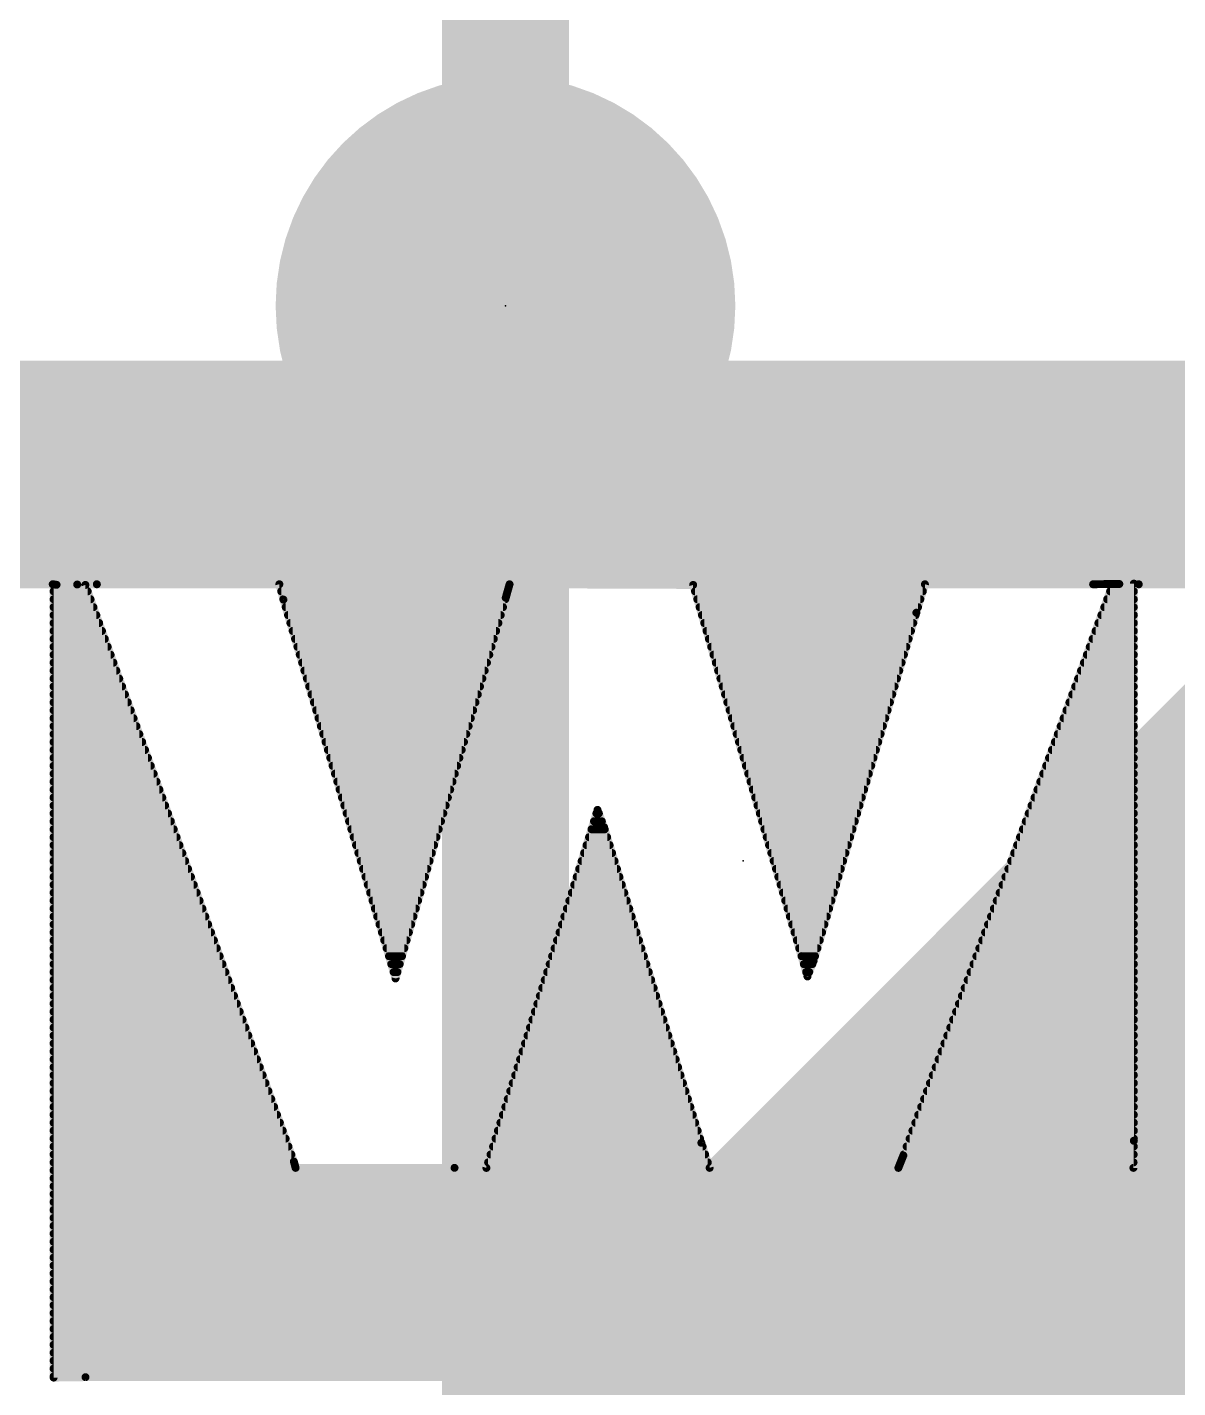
# Model space of a CAD drawing. Extents: x -28.1 to 58.5, y -25.8 to 33.8.
# Drawn here: x 21.078 to 22.921, y 7.157 to 9.336 of the extents above; entities that cross this region are included whole.
import ezdxf

# ---------------------------------------------------------------- set-up
doc = ezdxf.new("R2010")
doc.units = 0
for name, color, linetype in [('1', 12, 'CONTINUOUS'), ('16', 132, 'CONTINUOUS'), ('17', 110, 'CONTINUOUS'), ('21', 253, 'CONTINUOUS'), ('23', 53, 'CONTINUOUS')]:
    doc.layers.add(name, color=color, linetype=linetype)

# ---------------------------------------------------------------- blocks, each defined once
blk = doc.blocks.new('ROUNDP')
at = {"const_width": 0.5}
blk.add_lwpolyline([(0, -0.25, 1), (0, 0.25, 1), (0, -0.25)], format="xyb", dxfattribs=at)

msp = doc.modelspace()

# ---------------------------------------------------------------- linework, layer by layer
at = {"layer": '1', "const_width": 0.2032}
for points in [[(21.844, 12.573), (21.844, 8.89)], [(21.844, 8.89), (21.844, 6.35)]]:
    msp.add_lwpolyline(points, dxfattribs=at)
at = {"layer": '1', "const_width": 0.1016}
for points in [[(21.8948, 8.89, 1), (21.7932, 8.89)], [(21.7932, 8.89, 1), (21.8948, 8.89)]]:
    msp.add_lwpolyline(points, format="xyb", dxfattribs=at)
at = {"layer": '16', "const_width": 1.016}
msp.add_lwpolyline([(18.161, 2.794), (24.13, 8.763)], dxfattribs=at)
at = {"layer": '21', "const_width": 0.0127}
for points in [[(23.941, 8.7955), (20.6094, 8.7955)], [(20.3879, 8.7757), (24.1095, 8.7757)], [(20.4913, 8.7884), (24.0116, 8.7884)], [(20.3469, 8.763), (24.156, 8.763)], [(20.2651, 8.7376), (24.235, 8.7376)], [(20.306, 8.7503), (24.1969, 8.7503)], [(20.2107, 8.7122), (24.2926, 8.7122)], [(20.234, 8.7249), (24.2679, 8.7249)], [(20.1639, 8.6868), (24.3394, 8.6868)], [(20.1873, 8.6995), (24.316, 8.6995)], [(20.1406, 8.6741), (24.3628, 8.6741)], [(20.0987, 8.6487), (24.4028, 8.6487)], [(20.1172, 8.6614), (24.383, 8.6614)], [(20.0683, 8.6233), (24.4351, 8.6233)], [(20.0835, 8.636), (24.4197, 8.636)], [(20.053, 8.6106), (24.4505, 8.6106)], [(20.0226, 8.5852), (24.4813, 8.5852)], [(20.0378, 8.5979), (24.4659, 8.5979)], [(19.9921, 8.5598), (24.5088, 8.5598)], [(20.0073, 8.5725), (24.4958, 8.5725)], [(19.9696, 8.5344), (24.5336, 8.5344)], [(19.9799, 8.5471), (24.5218, 8.5471)], [(19.9593, 8.5217), (24.5441, 8.5217)], [(19.9387, 8.4963), (24.5651, 8.4963)], [(19.949, 8.509), (24.5546, 8.509)], [(19.9181, 8.4709), (24.586, 8.4709)], [(19.9284, 8.4836), (24.5756, 8.4836)], [(19.9078, 8.4582), (24.5964, 8.4582)], [(20.6092, 8.4455), (24.0122, 8.4455)], [(20.8135, 8.4441), (21.1186, 8.4441)], [(21.1186, 8.4441), (21.1248, 8.4432)], [(21.1709, 8.443), (21.12, 8.4436)], [(21.12, 8.4436), (21.12, 7.1738)], [(21.12, 8.4328), (21.1746, 8.4328)], [(21.1248, 8.4432), (21.1579, 8.4437)], [(21.1579, 8.4437), (21.1893, 8.4441)], [(21.505, 7.5197), (21.1709, 8.443)], [(21.1893, 8.4441), (21.4817, 8.4441)], [(21.4817, 8.4441), (21.4883, 8.4195)], [(21.4847, 8.4328), (21.8473, 8.4328)], [(21.8444, 8.4224), (21.8505, 8.4441)], [(21.8505, 8.4441), (22.1446, 8.443)], [(22.1446, 8.443), (22.3277, 7.8161)], [(22.1476, 8.4328), (22.5126, 8.4328)], [(22.817, 8.4445), (22.4814, 7.5294)], [(22.5022, 8.3985), (22.516, 8.4441)], [(22.516, 8.4441), (22.7855, 8.4441)], [(22.7855, 8.4441), (22.8044, 8.4443)], [(22.8044, 8.4443), (22.8275, 8.4445)], [(22.8127, 8.4328), (22.8507, 8.4328)], [(22.8507, 8.4451), (22.817, 8.4445)], [(22.8275, 8.4445), (22.8587, 8.4441)], [(22.8507, 7.553), (22.8507, 8.4451)], [(22.8587, 8.4441), (23.1535, 8.4441)], [(21.12, 8.4201), (21.1792, 8.4201)], [(21.12, 8.4074), (21.1838, 8.4074)], [(21.4881, 8.4201), (21.8437, 8.4201)], [(21.4883, 8.4195), (21.6679, 7.8129)], [(21.4919, 8.4074), (21.84, 8.4074)], [(21.6679, 7.8129), (21.8444, 8.4224)], [(22.1513, 8.4201), (22.5087, 8.4201)], [(22.155, 8.4074), (22.5049, 8.4074)], [(22.8034, 8.4074), (22.8507, 8.4074)], [(22.808, 8.4201), (22.8507, 8.4201)], [(21.12, 8.3947), (21.1884, 8.3947)], [(21.12, 8.382), (21.193, 8.382)], [(21.4956, 8.3947), (21.8363, 8.3947)], [(21.4994, 8.382), (21.8327, 8.382)], [(22.1587, 8.3947), (22.5011, 8.3947)], [(22.1624, 8.382), (22.4973, 8.382)], [(22.3376, 7.8406), (22.5022, 8.3985)], [(22.794, 8.382), (22.8507, 8.382)], [(22.7987, 8.3947), (22.8507, 8.3947)], [(21.12, 8.3693), (21.1975, 8.3693)], [(21.5031, 8.3693), (21.829, 8.3693)], [(22.1661, 8.3693), (22.4936, 8.3693)], [(22.7894, 8.3693), (22.8507, 8.3693)], [(21.12, 8.3566), (21.2021, 8.3566)], [(21.12, 8.3439), (21.2067, 8.3439)], [(21.5069, 8.3566), (21.8253, 8.3566)], [(21.5107, 8.3439), (21.8216, 8.3439)], [(22.1698, 8.3566), (22.4898, 8.3566)], [(22.1736, 8.3439), (22.4861, 8.3439)], [(22.7801, 8.3439), (22.8507, 8.3439)], [(22.7847, 8.3566), (22.8507, 8.3566)], [(21.12, 8.3312), (21.2113, 8.3312)], [(21.12, 8.3185), (21.2159, 8.3185)], [(21.5144, 8.3312), (21.818, 8.3312)], [(21.5182, 8.3185), (21.8143, 8.3185)], [(22.1773, 8.3312), (22.4823, 8.3312)], [(22.181, 8.3185), (22.4786, 8.3185)], [(22.7708, 8.3185), (22.8507, 8.3185)], [(22.7754, 8.3312), (22.8507, 8.3312)], [(21.12, 8.3058), (21.2205, 8.3058)], [(21.5219, 8.3058), (21.8106, 8.3058)], [(22.1847, 8.3058), (22.4748, 8.3058)], [(22.7661, 8.3058), (22.8507, 8.3058)], [(21.12, 8.2931), (21.2251, 8.2931)], [(21.12, 8.2804), (21.2297, 8.2804)], [(21.5257, 8.2931), (21.8069, 8.2931)], [(21.5295, 8.2804), (21.8032, 8.2804)], [(22.1884, 8.2931), (22.4711, 8.2931)], [(22.1921, 8.2804), (22.4673, 8.2804)], [(22.7568, 8.2804), (22.8507, 8.2804)], [(22.7614, 8.2931), (22.8507, 8.2931)], [(21.12, 8.2677), (21.2343, 8.2677)], [(21.12, 8.255), (21.2389, 8.255)], [(21.5332, 8.2677), (21.7996, 8.2677)], [(21.537, 8.255), (21.7959, 8.255)], [(22.1958, 8.2677), (22.4636, 8.2677)], [(22.1995, 8.255), (22.4599, 8.255)], [(22.7475, 8.255), (22.8507, 8.255)], [(22.7521, 8.2677), (22.8507, 8.2677)], [(21.12, 8.2423), (21.2435, 8.2423)], [(21.12, 8.2296), (21.2481, 8.2296)], [(21.5407, 8.2423), (21.7922, 8.2423)], [(21.5445, 8.2296), (21.7885, 8.2296)], [(22.2032, 8.2423), (22.4561, 8.2423)], [(22.2069, 8.2296), (22.4524, 8.2296)], [(22.7382, 8.2296), (22.8507, 8.2296)], [(22.7428, 8.2423), (22.8507, 8.2423)], [(21.12, 8.2169), (21.2527, 8.2169)], [(21.5482, 8.2169), (21.7849, 8.2169)], [(22.2107, 8.2169), (22.4486, 8.2169)], [(22.7335, 8.2169), (22.8507, 8.2169)], [(21.12, 8.2042), (21.2573, 8.2042)], [(21.12, 8.1915), (21.2619, 8.1915)], [(21.552, 8.2042), (21.7812, 8.2042)], [(21.5558, 8.1915), (21.7775, 8.1915)], [(22.2144, 8.2042), (22.4449, 8.2042)], [(22.2181, 8.1915), (22.4411, 8.1915)], [(22.7242, 8.1915), (22.8507, 8.1915)], [(22.7289, 8.2042), (22.8507, 8.2042)], [(21.12, 8.1788), (21.2665, 8.1788)], [(21.12, 8.1661), (21.2711, 8.1661)], [(21.5595, 8.1788), (21.7738, 8.1788)], [(21.5633, 8.1661), (21.7701, 8.1661)], [(22.2218, 8.1788), (22.4374, 8.1788)], [(22.2255, 8.1661), (22.4336, 8.1661)], [(22.7149, 8.1661), (22.8507, 8.1661)], [(22.7195, 8.1788), (22.8507, 8.1788)], [(21.12, 8.1534), (21.2757, 8.1534)], [(21.5671, 8.1534), (21.7665, 8.1534)], [(22.2292, 8.1534), (22.4299, 8.1534)], [(22.7102, 8.1534), (22.8507, 8.1534)], [(21.12, 8.1407), (21.2803, 8.1407)], [(21.12, 8.128), (21.2849, 8.128)], [(21.5708, 8.1407), (21.7628, 8.1407)], [(21.5746, 8.128), (21.7591, 8.128)], [(22.2329, 8.1407), (22.4261, 8.1407)], [(22.2366, 8.128), (22.4224, 8.128)], [(22.7009, 8.128), (22.8507, 8.128)], [(22.7056, 8.1407), (22.8507, 8.1407)], [(21.12, 8.1153), (21.2895, 8.1153)], [(21.12, 8.1026), (21.2941, 8.1026)], [(21.5783, 8.1153), (21.7554, 8.1153)], [(21.5821, 8.1026), (21.7517, 8.1026)], [(22.2403, 8.1153), (22.4186, 8.1153)], [(22.2441, 8.1026), (22.4149, 8.1026)], [(22.6916, 8.1026), (22.8507, 8.1026)], [(22.6963, 8.1153), (22.8507, 8.1153)], [(21.12, 8.0899), (21.2987, 8.0899)], [(21.12, 8.0772), (21.3033, 8.0772)], [(21.5859, 8.0899), (21.7481, 8.0899)], [(21.5896, 8.0772), (21.7444, 8.0772)], [(21.9914, 8.0828), (21.8134, 7.5096)], [(21.9897, 8.0772), (21.9936, 8.0772)], [(22.002, 8.055), (21.9914, 8.0828)], [(22.2478, 8.0899), (22.4111, 8.0899)], [(22.2515, 8.0772), (22.4074, 8.0772)], [(22.6823, 8.0772), (22.8507, 8.0772)], [(22.6869, 8.0899), (22.8507, 8.0899)], [(21.12, 8.0645), (21.3078, 8.0645)], [(21.5934, 8.0645), (21.7407, 8.0645)], [(21.9858, 8.0645), (21.9984, 8.0645)], [(22.1578, 7.5497), (22.002, 8.055)], [(22.2552, 8.0645), (22.4036, 8.0645)], [(22.6776, 8.0645), (22.8507, 8.0645)], [(21.12, 8.0518), (21.3124, 8.0518)], [(21.12, 8.0391), (21.317, 8.0391)], [(21.5971, 8.0518), (21.737, 8.0518)], [(21.6009, 8.0391), (21.7334, 8.0391)], [(21.9779, 8.0391), (22.0069, 8.0391)], [(21.9818, 8.0518), (22.003, 8.0518)], [(22.2589, 8.0518), (22.3999, 8.0518)], [(22.2626, 8.0391), (22.3961, 8.0391)], [(22.6683, 8.0391), (22.8507, 8.0391)], [(22.673, 8.0518), (22.8507, 8.0518)], [(21.12, 8.0264), (21.3216, 8.0264)], [(21.12, 8.0137), (21.3262, 8.0137)], [(21.6046, 8.0264), (21.7297, 8.0264)], [(21.6084, 8.0137), (21.726, 8.0137)], [(21.97, 8.0137), (22.0148, 8.0137)], [(21.9739, 8.0264), (22.0108, 8.0264)], [(22.2663, 8.0264), (22.3924, 8.0264)], [(22.27, 8.0137), (22.3886, 8.0137)], [(22.659, 8.0137), (22.8507, 8.0137)], [(22.6637, 8.0264), (22.8507, 8.0264)], [(21.12, 8.001), (21.3308, 8.001)], [(21.6122, 8.001), (21.7223, 8.001)], [(21.9661, 8.001), (22.0187, 8.001)], [(22.2737, 8.001), (22.3849, 8.001)], [(22.6543, 8.001), (22.8507, 8.001)], [(21.12, 7.9883), (21.3354, 7.9883)], [(21.12, 7.9756), (21.34, 7.9756)], [(21.6159, 7.9883), (21.7186, 7.9883)], [(21.6197, 7.9756), (21.715, 7.9756)], [(21.9582, 7.9756), (22.0265, 7.9756)], [(21.9621, 7.9883), (22.0226, 7.9883)], [(22.2774, 7.9883), (22.3812, 7.9883)], [(22.2812, 7.9756), (22.3774, 7.9756)], [(22.645, 7.9756), (22.8507, 7.9756)], [(22.6497, 7.9883), (22.8507, 7.9883)], [(21.12, 7.9629), (21.3446, 7.9629)], [(21.12, 7.9502), (21.3492, 7.9502)], [(21.6234, 7.9629), (21.7113, 7.9629)], [(21.6272, 7.9502), (21.7076, 7.9502)], [(21.9503, 7.9502), (22.0343, 7.9502)], [(21.9542, 7.9629), (22.0304, 7.9629)], [(22.2849, 7.9629), (22.3737, 7.9629)], [(22.2886, 7.9502), (22.3699, 7.9502)], [(22.6357, 7.9502), (22.8507, 7.9502)], [(22.6404, 7.9629), (22.8507, 7.9629)], [(21.12, 7.9375), (21.3538, 7.9375)], [(21.12, 7.9248), (21.3584, 7.9248)], [(21.631, 7.9375), (21.7039, 7.9375)], [(21.6347, 7.9248), (21.7003, 7.9248)], [(21.9424, 7.9248), (22.0422, 7.9248)], [(21.9463, 7.9375), (22.0383, 7.9375)], [(22.2923, 7.9375), (22.3662, 7.9375)], [(22.296, 7.9248), (22.3624, 7.9248)], [(22.6264, 7.9248), (22.8507, 7.9248)], [(22.6311, 7.9375), (22.8507, 7.9375)], [(21.12, 7.9121), (21.363, 7.9121)], [(21.6385, 7.9121), (21.6966, 7.9121)], [(21.9384, 7.9121), (22.0461, 7.9121)], [(22.2997, 7.9121), (22.3587, 7.9121)], [(22.6218, 7.9121), (22.8507, 7.9121)], [(21.12, 7.8994), (21.3676, 7.8994)], [(21.12, 7.8867), (21.3722, 7.8867)], [(21.6422, 7.8994), (21.6929, 7.8994)], [(21.646, 7.8867), (21.6892, 7.8867)], [(21.9306, 7.8867), (22.0539, 7.8867)], [(21.9345, 7.8994), (22.05, 7.8994)], [(22.3034, 7.8994), (22.3549, 7.8994)], [(22.3071, 7.8867), (22.3512, 7.8867)], [(22.6124, 7.8867), (22.8507, 7.8867)], [(22.6171, 7.8994), (22.8507, 7.8994)], [(21.12, 7.874), (21.3768, 7.874)], [(21.12, 7.8613), (21.3814, 7.8613)], [(21.6498, 7.874), (21.6855, 7.874)], [(21.6535, 7.8613), (21.6819, 7.8613)], [(21.9227, 7.8613), (22.0617, 7.8613)], [(21.9266, 7.874), (22.0578, 7.874)], [(22.3108, 7.874), (22.3474, 7.874)], [(22.3145, 7.8613), (22.3437, 7.8613)], [(22.6031, 7.8613), (22.8507, 7.8613)], [(22.6078, 7.874), (22.8507, 7.874)], [(21.12, 7.8486), (21.386, 7.8486)], [(21.6573, 7.8486), (21.6782, 7.8486)], [(21.9187, 7.8486), (22.0657, 7.8486)], [(22.3183, 7.8486), (22.3399, 7.8486)], [(22.3277, 7.8161), (22.3376, 7.8406)], [(22.5985, 7.8486), (22.8507, 7.8486)], [(21.12, 7.8359), (21.3906, 7.8359)], [(21.12, 7.8232), (21.3952, 7.8232)], [(21.661, 7.8359), (21.6745, 7.8359)], [(21.6648, 7.8232), (21.6708, 7.8232)], [(21.9108, 7.8232), (22.0735, 7.8232)], [(21.9148, 7.8359), (22.0696, 7.8359)], [(22.322, 7.8359), (22.3357, 7.8359)], [(22.3257, 7.8232), (22.3306, 7.8232)], [(22.5892, 7.8232), (22.8507, 7.8232)], [(22.5938, 7.8359), (22.8507, 7.8359)], [(21.12, 7.8105), (21.3998, 7.8105)], [(21.12, 7.7978), (21.4044, 7.7978)], [(21.9029, 7.7978), (22.0813, 7.7978)], [(21.9069, 7.8105), (22.0774, 7.8105)], [(22.5798, 7.7978), (22.8507, 7.7978)], [(22.5845, 7.8105), (22.8507, 7.8105)], [(21.12, 7.7851), (21.409, 7.7851)], [(21.12, 7.7724), (21.4136, 7.7724)], [(21.8951, 7.7724), (22.0892, 7.7724)], [(21.899, 7.7851), (22.0853, 7.7851)], [(22.5705, 7.7724), (22.8507, 7.7724)], [(22.5752, 7.7851), (22.8507, 7.7851)], [(21.12, 7.7597), (21.4181, 7.7597)], [(21.8911, 7.7597), (22.0931, 7.7597)], [(22.5659, 7.7597), (22.8507, 7.7597)], [(21.12, 7.747), (21.4227, 7.747)], [(21.12, 7.7343), (21.4273, 7.7343)], [(21.8832, 7.7343), (22.1009, 7.7343)], [(21.8872, 7.747), (22.097, 7.747)], [(22.5566, 7.7343), (22.8507, 7.7343)], [(22.5612, 7.747), (22.8507, 7.747)], [(21.12, 7.7216), (21.4319, 7.7216)], [(21.12, 7.7089), (21.4365, 7.7089)], [(21.8753, 7.7089), (22.1087, 7.7089)], [(21.8793, 7.7216), (22.1048, 7.7216)], [(22.5473, 7.7089), (22.8507, 7.7089)], [(22.5519, 7.7216), (22.8507, 7.7216)], [(21.12, 7.6962), (21.4411, 7.6962)], [(21.8714, 7.6962), (22.1127, 7.6962)], [(22.5426, 7.6962), (22.8507, 7.6962)], [(21.12, 7.6835), (21.4457, 7.6835)], [(21.12, 7.6708), (21.4503, 7.6708)], [(21.8635, 7.6708), (22.1205, 7.6708)], [(21.8674, 7.6835), (22.1166, 7.6835)], [(22.5333, 7.6708), (22.8507, 7.6708)], [(22.5379, 7.6835), (22.8507, 7.6835)], [(21.12, 7.6581), (21.4549, 7.6581)], [(21.12, 7.6454), (21.4595, 7.6454)], [(21.8556, 7.6454), (22.1283, 7.6454)], [(21.8596, 7.6581), (22.1244, 7.6581)], [(22.524, 7.6454), (22.8507, 7.6454)], [(22.5286, 7.6581), (22.8507, 7.6581)], [(21.12, 7.6327), (21.4641, 7.6327)], [(21.12, 7.62), (21.4687, 7.62)], [(21.8477, 7.62), (22.1362, 7.62)], [(21.8517, 7.6327), (22.1322, 7.6327)], [(22.5147, 7.62), (22.8507, 7.62)], [(22.5193, 7.6327), (22.8507, 7.6327)], [(21.12, 7.6073), (21.4733, 7.6073)], [(21.8438, 7.6073), (22.1401, 7.6073)], [(22.51, 7.6073), (22.8507, 7.6073)], [(21.12, 7.5946), (21.4779, 7.5946)], [(21.12, 7.5819), (21.4825, 7.5819)], [(21.8359, 7.5819), (22.1479, 7.5819)], [(21.8398, 7.5946), (22.144, 7.5946)], [(22.5007, 7.5819), (22.8507, 7.5819)], [(22.5053, 7.5946), (22.8507, 7.5946)], [(21.12, 7.5692), (21.4871, 7.5692)], [(21.12, 7.5565), (21.4917, 7.5565)], [(21.828, 7.5565), (22.1557, 7.5565)], [(21.8319, 7.5692), (22.1518, 7.5692)], [(22.4914, 7.5565), (22.8507, 7.5565)], [(22.496, 7.5692), (22.8507, 7.5692)], [(21.12, 7.5438), (21.4963, 7.5438)], [(21.8241, 7.5438), (22.1598, 7.5438)], [(22.171, 7.5096), (22.1578, 7.5497)], [(22.4867, 7.5438), (22.8506, 7.5438)], [(22.85, 7.5096), (22.8507, 7.553)], [(21.12, 7.5311), (21.5009, 7.5311)], [(21.12, 7.5184), (21.5053, 7.5184)], [(21.5077, 7.5096), (21.505, 7.5197)], [(21.7624, 7.5096), (21.5077, 7.5096)], [(21.8134, 7.5096), (21.7624, 7.5096)], [(21.8162, 7.5184), (22.1681, 7.5184)], [(21.8201, 7.5311), (22.1639, 7.5311)], [(22.4735, 7.5096), (22.171, 7.5096)], [(22.4814, 7.5294), (22.4735, 7.5096)], [(22.477, 7.5184), (22.8502, 7.5184)], [(22.4821, 7.5311), (22.8504, 7.5311)], [(23.1576, 7.5096), (22.85, 7.5096)], [(21.12, 7.5057), (24.022, 7.5057)], [(21.12, 7.493), (24.581, 7.493)], [(21.12, 7.4803), (24.5705, 7.4803)], [(21.12, 7.4676), (24.56, 7.4676)], [(21.12, 7.4549), (24.5495, 7.4549)], [(21.12, 7.4422), (24.539, 7.4422)], [(21.12, 7.4295), (24.5276, 7.4295)], [(21.12, 7.4168), (24.5154, 7.4168)], [(21.12, 7.4041), (24.5032, 7.4041)], [(21.12, 7.3914), (24.4892, 7.3914)], [(21.12, 7.3787), (24.4738, 7.3787)], [(21.12, 7.366), (24.4584, 7.366)], [(21.12, 7.3533), (24.443, 7.3533)], [(21.12, 7.3406), (24.4276, 7.3406)], [(21.12, 7.3279), (24.4114, 7.3279)], [(21.12, 7.3152), (24.3929, 7.3152)], [(21.12, 7.3025), (24.3744, 7.3025)], [(21.12, 7.2898), (24.3514, 7.2898)], [(21.12, 7.2771), (24.328, 7.2771)], [(21.12, 7.2644), (24.3046, 7.2644)], [(21.12, 7.2517), (24.2812, 7.2517)], [(21.12, 7.239), (24.2516, 7.239)], [(21.12, 7.2263), (24.218, 7.2263)], [(21.12, 7.2136), (24.1771, 7.2136)], [(21.12, 7.2009), (24.1362, 7.2009)], [(21.12, 7.1882), (24.0764, 7.1882)], [(21.12, 7.1755), (23.9362, 7.1755)], [(21.12, 7.1738), (21.1711, 7.1745)], [(21.1711, 7.1745), (23.9209, 7.1745)]]:
    msp.add_lwpolyline(points, dxfattribs=at)
at = {"layer": '21', "const_width": 0.0064}
for points in [[(21.119, 8.4472, 1), (21.1182, 8.4409)], [(21.12, 8.436, 1), (21.12, 8.4296)], [(21.1201, 8.4468, 1), (21.12, 8.4405)], [(21.1232, 8.4436, 1), (21.1169, 8.4436)], [(21.1186, 8.4409, 1), (21.1186, 8.4473)], [(21.1247, 8.4464, 1), (21.1248, 8.4401)], [(21.1243, 8.4401, 1), (21.1252, 8.4464)], [(21.1578, 8.4469, 1), (21.1579, 8.4405)], [(21.1579, 8.4405, 1), (21.1578, 8.4469)], [(21.1739, 8.4441, 1), (21.1679, 8.4419)], [(21.1708, 8.4398, 1), (21.1709, 8.4462)], [(21.1746, 8.4296, 1), (21.1746, 8.436)], [(21.1893, 8.4473, 1), (21.1893, 8.4409)], [(21.1894, 8.4409, 1), (21.1893, 8.4472)], [(21.4848, 8.4449, 1), (21.4786, 8.4433)], [(21.4847, 8.436, 1), (21.4847, 8.4296)], [(21.4817, 8.4409, 1), (21.4817, 8.4473)], [(21.8505, 8.4472, 1), (21.8505, 8.4409)], [(21.8473, 8.4296, 1), (21.8473, 8.436)], [(21.8536, 8.4432, 1), (21.8475, 8.4449)], [(22.1477, 8.4439, 1), (22.1416, 8.4421)], [(22.1476, 8.436, 1), (22.1476, 8.4296)], [(22.1446, 8.4398, 1), (22.1446, 8.4462)], [(22.5126, 8.4296, 1), (22.5126, 8.436)], [(22.516, 8.4473, 1), (22.516, 8.4409)], [(22.519, 8.4432, 1), (22.5129, 8.445)], [(22.7854, 8.4472, 1), (22.7855, 8.4409)], [(22.7855, 8.4409, 1), (22.7855, 8.4473)], [(22.8043, 8.4475, 1), (22.8044, 8.4412)], [(22.8044, 8.4412, 1), (22.8043, 8.4475)], [(22.8127, 8.436, 1), (22.8127, 8.4296)], [(22.8169, 8.4477, 1), (22.817, 8.4414)], [(22.82, 8.4435, 1), (22.814, 8.4456)], [(22.8275, 8.4476, 1), (22.8274, 8.4413)], [(22.8275, 8.4413, 1), (22.8275, 8.4476)], [(22.8539, 8.4451, 1), (22.8475, 8.4451)], [(22.8508, 8.4419, 1), (22.8507, 8.4482)], [(22.8507, 8.4296, 1), (22.8507, 8.436)], [(22.8587, 8.4473, 1), (22.8587, 8.4409)], [(22.8586, 8.4409, 1), (22.8587, 8.4472)], [(21.12, 8.4233, 1), (21.12, 8.4169)], [(21.12, 8.4106, 1), (21.12, 8.4042)], [(21.1792, 8.4169, 1), (21.1792, 8.4233)], [(21.1838, 8.4042, 1), (21.1838, 8.4106)], [(21.4881, 8.4233, 1), (21.4881, 8.4169)], [(21.4913, 8.4204, 1), (21.4852, 8.4186)], [(21.4852, 8.4187, 1), (21.4913, 8.4203)], [(21.4919, 8.4106, 1), (21.4919, 8.4042)], [(21.84, 8.4042, 1), (21.84, 8.4106)], [(21.8413, 8.4233, 1), (21.8474, 8.4216)], [(21.8474, 8.4216, 1), (21.8413, 8.4233)], [(21.8437, 8.4169, 1), (21.8437, 8.4233)], [(22.1513, 8.4233, 1), (22.1513, 8.4169)], [(22.155, 8.4106, 1), (22.155, 8.4042)], [(22.5049, 8.4042, 1), (22.5049, 8.4106)], [(22.5087, 8.4169, 1), (22.5087, 8.4233)], [(22.8034, 8.4106, 1), (22.8034, 8.4042)], [(22.808, 8.4233, 1), (22.808, 8.4169)], [(22.8507, 8.4169, 1), (22.8507, 8.4233)], [(22.8507, 8.4042, 1), (22.8507, 8.4106)], [(21.12, 8.3979, 1), (21.12, 8.3915)], [(21.12, 8.3852, 1), (21.12, 8.3788)], [(21.1884, 8.3915, 1), (21.1884, 8.3979)], [(21.193, 8.3788, 1), (21.193, 8.3852)], [(21.4956, 8.3979, 1), (21.4956, 8.3915)], [(21.4994, 8.3852, 1), (21.4994, 8.3788)], [(21.8327, 8.3788, 1), (21.8327, 8.3852)], [(21.8363, 8.3915, 1), (21.8363, 8.3979)], [(22.1587, 8.3979, 1), (22.1587, 8.3915)], [(22.1624, 8.3852, 1), (22.1624, 8.3788)], [(22.4973, 8.3788, 1), (22.4973, 8.3852)], [(22.4992, 8.3995, 1), (22.5053, 8.3976)], [(22.5053, 8.3976, 1), (22.4992, 8.3994)], [(22.5011, 8.3915, 1), (22.5011, 8.3979)], [(22.794, 8.3852, 1), (22.794, 8.3788)], [(22.7987, 8.3979, 1), (22.7987, 8.3915)], [(22.8507, 8.3915, 1), (22.8507, 8.3979)], [(22.8507, 8.3788, 1), (22.8507, 8.3852)], [(21.12, 8.3725, 1), (21.12, 8.3661)], [(21.1975, 8.3661, 1), (21.1975, 8.3725)], [(21.5031, 8.3725, 1), (21.5031, 8.3661)], [(21.829, 8.3661, 1), (21.829, 8.3725)], [(22.1661, 8.3725, 1), (22.1661, 8.3661)], [(22.4936, 8.3661, 1), (22.4936, 8.3725)], [(22.7894, 8.3725, 1), (22.7894, 8.3661)], [(22.8507, 8.3661, 1), (22.8507, 8.3725)], [(21.12, 8.3598, 1), (21.12, 8.3534)], [(21.12, 8.3471, 1), (21.12, 8.3407)], [(21.2021, 8.3534, 1), (21.2021, 8.3598)], [(21.2067, 8.3407, 1), (21.2067, 8.3471)], [(21.5069, 8.3598, 1), (21.5069, 8.3534)], [(21.5107, 8.3471, 1), (21.5107, 8.3407)], [(21.8216, 8.3407, 1), (21.8216, 8.3471)], [(21.8253, 8.3534, 1), (21.8253, 8.3598)], [(22.1698, 8.3598, 1), (22.1698, 8.3534)], [(22.1736, 8.3471, 1), (22.1736, 8.3407)], [(22.4861, 8.3407, 1), (22.4861, 8.3471)], [(22.4898, 8.3534, 1), (22.4898, 8.3598)], [(22.7801, 8.3471, 1), (22.7801, 8.3407)], [(22.7847, 8.3598, 1), (22.7847, 8.3534)], [(22.8507, 8.3534, 1), (22.8507, 8.3598)], [(22.8507, 8.3407, 1), (22.8507, 8.3471)], [(21.12, 8.3344, 1), (21.12, 8.328)], [(21.12, 8.3217, 1), (21.12, 8.3153)], [(21.2113, 8.328, 1), (21.2113, 8.3344)], [(21.2159, 8.3153, 1), (21.2159, 8.3217)], [(21.5144, 8.3344, 1), (21.5144, 8.328)], [(21.5182, 8.3217, 1), (21.5182, 8.3153)], [(21.8143, 8.3153, 1), (21.8143, 8.3217)], [(21.818, 8.328, 1), (21.818, 8.3344)], [(22.1773, 8.3344, 1), (22.1773, 8.328)], [(22.181, 8.3217, 1), (22.181, 8.3153)], [(22.4786, 8.3153, 1), (22.4786, 8.3217)], [(22.4823, 8.328, 1), (22.4823, 8.3344)], [(22.7708, 8.3217, 1), (22.7708, 8.3153)], [(22.7754, 8.3344, 1), (22.7754, 8.328)], [(22.8507, 8.328, 1), (22.8507, 8.3344)], [(22.8507, 8.3153, 1), (22.8507, 8.3217)], [(21.12, 8.309, 1), (21.12, 8.3026)], [(21.2205, 8.3026, 1), (21.2205, 8.309)], [(21.5219, 8.309, 1), (21.5219, 8.3026)], [(21.8106, 8.3026, 1), (21.8106, 8.309)], [(22.1847, 8.309, 1), (22.1847, 8.3026)], [(22.4748, 8.3026, 1), (22.4748, 8.309)], [(22.7661, 8.309, 1), (22.7661, 8.3026)], [(22.8507, 8.3026, 1), (22.8507, 8.309)], [(21.12, 8.2963, 1), (21.12, 8.2899)], [(21.12, 8.2836, 1), (21.12, 8.2772)], [(21.2251, 8.2899, 1), (21.2251, 8.2963)], [(21.2297, 8.2772, 1), (21.2297, 8.2836)], [(21.5257, 8.2963, 1), (21.5257, 8.2899)], [(21.5295, 8.2836, 1), (21.5295, 8.2772)], [(21.8032, 8.2772, 1), (21.8032, 8.2836)], [(21.8069, 8.2899, 1), (21.8069, 8.2963)], [(22.1884, 8.2963, 1), (22.1884, 8.2899)], [(22.1921, 8.2836, 1), (22.1921, 8.2772)], [(22.4673, 8.2772, 1), (22.4673, 8.2836)], [(22.4711, 8.2899, 1), (22.4711, 8.2963)], [(22.7568, 8.2836, 1), (22.7568, 8.2772)], [(22.7614, 8.2963, 1), (22.7614, 8.2899)], [(22.8507, 8.2899, 1), (22.8507, 8.2963)], [(22.8507, 8.2772, 1), (22.8507, 8.2836)], [(21.12, 8.2709, 1), (21.12, 8.2645)], [(21.12, 8.2582, 1), (21.12, 8.2518)], [(21.2343, 8.2645, 1), (21.2343, 8.2709)], [(21.2389, 8.2518, 1), (21.2389, 8.2582)], [(21.5332, 8.2709, 1), (21.5332, 8.2645)], [(21.537, 8.2582, 1), (21.537, 8.2518)], [(21.7959, 8.2518, 1), (21.7959, 8.2582)], [(21.7996, 8.2645, 1), (21.7996, 8.2709)], [(22.1958, 8.2709, 1), (22.1958, 8.2645)], [(22.1995, 8.2582, 1), (22.1995, 8.2518)], [(22.4599, 8.2518, 1), (22.4599, 8.2582)], [(22.4636, 8.2645, 1), (22.4636, 8.2709)], [(22.7475, 8.2582, 1), (22.7475, 8.2518)], [(22.7521, 8.2709, 1), (22.7521, 8.2645)], [(22.8507, 8.2645, 1), (22.8507, 8.2709)], [(22.8507, 8.2518, 1), (22.8507, 8.2582)], [(21.12, 8.2455, 1), (21.12, 8.2391)], [(21.12, 8.2328, 1), (21.12, 8.2264)], [(21.2435, 8.2391, 1), (21.2435, 8.2455)], [(21.2481, 8.2264, 1), (21.2481, 8.2328)], [(21.5407, 8.2455, 1), (21.5407, 8.2391)], [(21.5445, 8.2328, 1), (21.5445, 8.2264)], [(21.7885, 8.2264, 1), (21.7885, 8.2328)], [(21.7922, 8.2391, 1), (21.7922, 8.2455)], [(22.2032, 8.2455, 1), (22.2032, 8.2391)], [(22.2069, 8.2328, 1), (22.2069, 8.2264)], [(22.4524, 8.2264, 1), (22.4524, 8.2328)], [(22.4561, 8.2391, 1), (22.4561, 8.2455)], [(22.7382, 8.2328, 1), (22.7382, 8.2264)], [(22.7428, 8.2455, 1), (22.7428, 8.2391)], [(22.8507, 8.2391, 1), (22.8507, 8.2455)], [(22.8507, 8.2264, 1), (22.8507, 8.2328)], [(21.12, 8.2201, 1), (21.12, 8.2137)], [(21.2527, 8.2137, 1), (21.2527, 8.2201)], [(21.5482, 8.2201, 1), (21.5482, 8.2137)], [(21.7849, 8.2137, 1), (21.7849, 8.2201)], [(22.2107, 8.2201, 1), (22.2107, 8.2137)], [(22.4486, 8.2137, 1), (22.4486, 8.2201)], [(22.7335, 8.2201, 1), (22.7335, 8.2137)], [(22.8507, 8.2137, 1), (22.8507, 8.2201)], [(21.12, 8.2074, 1), (21.12, 8.201)], [(21.12, 8.1947, 1), (21.12, 8.1883)], [(21.2573, 8.201, 1), (21.2573, 8.2074)], [(21.2619, 8.1883, 1), (21.2619, 8.1947)], [(21.552, 8.2074, 1), (21.552, 8.201)], [(21.5558, 8.1947, 1), (21.5558, 8.1883)], [(21.7775, 8.1883, 1), (21.7775, 8.1947)], [(21.7812, 8.201, 1), (21.7812, 8.2074)], [(22.2144, 8.2074, 1), (22.2144, 8.201)], [(22.2181, 8.1947, 1), (22.2181, 8.1883)], [(22.4411, 8.1883, 1), (22.4411, 8.1947)], [(22.4449, 8.201, 1), (22.4449, 8.2074)], [(22.7242, 8.1947, 1), (22.7242, 8.1883)], [(22.7289, 8.2074, 1), (22.7289, 8.201)], [(22.8507, 8.201, 1), (22.8507, 8.2074)], [(22.8507, 8.1883, 1), (22.8507, 8.1947)], [(21.12, 8.182, 1), (21.12, 8.1756)], [(21.12, 8.1693, 1), (21.12, 8.1629)], [(21.2665, 8.1756, 1), (21.2665, 8.182)], [(21.2711, 8.1629, 1), (21.2711, 8.1693)], [(21.5595, 8.182, 1), (21.5595, 8.1756)], [(21.5633, 8.1693, 1), (21.5633, 8.1629)], [(21.7701, 8.1629, 1), (21.7701, 8.1693)], [(21.7738, 8.1756, 1), (21.7738, 8.182)], [(22.2218, 8.182, 1), (22.2218, 8.1756)], [(22.2255, 8.1693, 1), (22.2255, 8.1629)], [(22.4336, 8.1629, 1), (22.4336, 8.1693)], [(22.4374, 8.1756, 1), (22.4374, 8.182)], [(22.7149, 8.1693, 1), (22.7149, 8.1629)], [(22.7195, 8.182, 1), (22.7195, 8.1756)], [(22.8507, 8.1756, 1), (22.8507, 8.182)], [(22.8507, 8.1629, 1), (22.8507, 8.1693)], [(21.12, 8.1566, 1), (21.12, 8.1502)], [(21.2757, 8.1502, 1), (21.2757, 8.1566)], [(21.5671, 8.1566, 1), (21.5671, 8.1502)], [(21.7665, 8.1502, 1), (21.7665, 8.1566)], [(22.2292, 8.1566, 1), (22.2292, 8.1502)], [(22.4299, 8.1502, 1), (22.4299, 8.1566)], [(22.7102, 8.1566, 1), (22.7102, 8.1502)], [(22.8507, 8.1502, 1), (22.8507, 8.1566)], [(21.12, 8.1439, 1), (21.12, 8.1375)], [(21.12, 8.1312, 1), (21.12, 8.1248)], [(21.2803, 8.1375, 1), (21.2803, 8.1439)], [(21.2849, 8.1248, 1), (21.2849, 8.1312)], [(21.5708, 8.1439, 1), (21.5708, 8.1375)], [(21.5746, 8.1312, 1), (21.5746, 8.1248)], [(21.7591, 8.1248, 1), (21.7591, 8.1312)], [(21.7628, 8.1375, 1), (21.7628, 8.1439)], [(22.2329, 8.1439, 1), (22.2329, 8.1375)], [(22.2366, 8.1312, 1), (22.2366, 8.1248)], [(22.4224, 8.1248, 1), (22.4224, 8.1312)], [(22.4261, 8.1375, 1), (22.4261, 8.1439)], [(22.7009, 8.1312, 1), (22.7009, 8.1248)], [(22.7056, 8.1439, 1), (22.7056, 8.1375)], [(22.8507, 8.1375, 1), (22.8507, 8.1439)], [(22.8507, 8.1248, 1), (22.8507, 8.1312)], [(21.12, 8.1185, 1), (21.12, 8.1121)], [(21.12, 8.1058, 1), (21.12, 8.0994)], [(21.2895, 8.1121, 1), (21.2895, 8.1185)], [(21.2941, 8.0994, 1), (21.2941, 8.1058)], [(21.5783, 8.1185, 1), (21.5783, 8.1121)], [(21.5821, 8.1058, 1), (21.5821, 8.0994)], [(21.7517, 8.0994, 1), (21.7517, 8.1058)], [(21.7554, 8.1121, 1), (21.7554, 8.1185)], [(22.2403, 8.1185, 1), (22.2403, 8.1121)], [(22.2441, 8.1058, 1), (22.2441, 8.0994)], [(22.4149, 8.0994, 1), (22.4149, 8.1058)], [(22.4186, 8.1121, 1), (22.4186, 8.1185)], [(22.6916, 8.1058, 1), (22.6916, 8.0994)], [(22.6963, 8.1185, 1), (22.6963, 8.1121)], [(22.8507, 8.1121, 1), (22.8507, 8.1185)], [(22.8507, 8.0994, 1), (22.8507, 8.1058)], [(21.12, 8.0931, 1), (21.12, 8.0867)], [(21.12, 8.0804, 1), (21.12, 8.074)], [(21.2987, 8.0867, 1), (21.2987, 8.0931)], [(21.3033, 8.074, 1), (21.3033, 8.0804)], [(21.5859, 8.0931, 1), (21.5859, 8.0867)], [(21.5896, 8.0804, 1), (21.5896, 8.074)], [(21.7444, 8.074, 1), (21.7444, 8.0804)], [(21.7481, 8.0867, 1), (21.7481, 8.0931)], [(21.9897, 8.0804, 1), (21.9897, 8.074)], [(21.9944, 8.0839, 1), (21.9885, 8.0816)], [(21.9945, 8.0818, 1), (21.9884, 8.0837)], [(21.9936, 8.074, 1), (21.9936, 8.0804)], [(22.2478, 8.0931, 1), (22.2478, 8.0867)], [(22.2515, 8.0804, 1), (22.2515, 8.074)], [(22.4074, 8.074, 1), (22.4074, 8.0804)], [(22.4111, 8.0867, 1), (22.4111, 8.0931)], [(22.6823, 8.0804, 1), (22.6823, 8.074)], [(22.6869, 8.0931, 1), (22.6869, 8.0867)], [(22.8507, 8.0867, 1), (22.8507, 8.0931)], [(22.8507, 8.074, 1), (22.8507, 8.0804)], [(21.12, 8.0677, 1), (21.12, 8.0613)], [(21.3078, 8.0613, 1), (21.3078, 8.0677)], [(21.5934, 8.0677, 1), (21.5934, 8.0613)], [(21.7407, 8.0613, 1), (21.7407, 8.0677)], [(21.9858, 8.0677, 1), (21.9858, 8.0613)], [(21.9984, 8.0613, 1), (21.9984, 8.0677)], [(22.005, 8.056, 1), (21.999, 8.0541)], [(22.2552, 8.0677, 1), (22.2552, 8.0613)], [(22.4036, 8.0613, 1), (22.4036, 8.0677)], [(22.6776, 8.0677, 1), (22.6776, 8.0613)], [(22.8507, 8.0613, 1), (22.8507, 8.0677)], [(21.12, 8.055, 1), (21.12, 8.0486)], [(21.12, 8.0423, 1), (21.12, 8.0359)], [(21.3124, 8.0486, 1), (21.3124, 8.055)], [(21.317, 8.0359, 1), (21.317, 8.0423)], [(21.5971, 8.055, 1), (21.5971, 8.0486)], [(21.6009, 8.0423, 1), (21.6009, 8.0359)], [(21.7334, 8.0359, 1), (21.7334, 8.0423)], [(21.737, 8.0486, 1), (21.737, 8.055)], [(21.9779, 8.0423, 1), (21.9779, 8.0359)], [(21.9818, 8.055, 1), (21.9818, 8.0486)], [(21.999, 8.0539, 1), (22.005, 8.0562)], [(22.003, 8.0486, 1), (22.003, 8.055)], [(22.0069, 8.0359, 1), (22.0069, 8.0423)], [(22.2589, 8.055, 1), (22.2589, 8.0486)], [(22.2626, 8.0423, 1), (22.2626, 8.0359)], [(22.3961, 8.0359, 1), (22.3961, 8.0423)], [(22.3999, 8.0486, 1), (22.3999, 8.055)], [(22.6683, 8.0423, 1), (22.6683, 8.0359)], [(22.673, 8.055, 1), (22.673, 8.0486)], [(22.8507, 8.0486, 1), (22.8507, 8.055)], [(22.8507, 8.0359, 1), (22.8507, 8.0423)], [(21.12, 8.0296, 1), (21.12, 8.0232)], [(21.12, 8.0169, 1), (21.12, 8.0105)], [(21.3216, 8.0232, 1), (21.3216, 8.0296)], [(21.3262, 8.0105, 1), (21.3262, 8.0169)], [(21.6046, 8.0296, 1), (21.6046, 8.0232)], [(21.6084, 8.0169, 1), (21.6084, 8.0105)], [(21.726, 8.0105, 1), (21.726, 8.0169)], [(21.7297, 8.0232, 1), (21.7297, 8.0296)], [(21.97, 8.0169, 1), (21.97, 8.0105)], [(21.9739, 8.0296, 1), (21.9739, 8.0232)], [(22.0108, 8.0232, 1), (22.0108, 8.0296)], [(22.0148, 8.0105, 1), (22.0148, 8.0169)], [(22.2663, 8.0296, 1), (22.2663, 8.0232)], [(22.27, 8.0169, 1), (22.27, 8.0105)], [(22.3886, 8.0105, 1), (22.3886, 8.0169)], [(22.3924, 8.0232, 1), (22.3924, 8.0296)], [(22.659, 8.0169, 1), (22.659, 8.0105)], [(22.6637, 8.0296, 1), (22.6637, 8.0232)], [(22.8507, 8.0232, 1), (22.8507, 8.0296)], [(22.8507, 8.0105, 1), (22.8507, 8.0169)], [(21.12, 8.0042, 1), (21.12, 7.9978)], [(21.3308, 7.9978, 1), (21.3308, 8.0042)], [(21.6122, 8.0042, 1), (21.6122, 7.9978)], [(21.7223, 7.9978, 1), (21.7223, 8.0042)], [(21.9661, 8.0042, 1), (21.9661, 7.9978)], [(22.0187, 7.9978, 1), (22.0187, 8.0042)], [(22.2737, 8.0042, 1), (22.2737, 7.9978)], [(22.3849, 7.9978, 1), (22.3849, 8.0042)], [(22.6543, 8.0042, 1), (22.6543, 7.9978)], [(22.8507, 7.9978, 1), (22.8507, 8.0042)], [(21.12, 7.9915, 1), (21.12, 7.9851)], [(21.12, 7.9788, 1), (21.12, 7.9724)], [(21.3354, 7.9851, 1), (21.3354, 7.9915)], [(21.34, 7.9724, 1), (21.34, 7.9788)], [(21.6159, 7.9915, 1), (21.6159, 7.9851)], [(21.6197, 7.9788, 1), (21.6197, 7.9724)], [(21.715, 7.9724, 1), (21.715, 7.9788)], [(21.7186, 7.9851, 1), (21.7186, 7.9915)], [(21.9582, 7.9788, 1), (21.9582, 7.9724)], [(21.9621, 7.9915, 1), (21.9621, 7.9851)], [(22.0226, 7.9851, 1), (22.0226, 7.9915)], [(22.0265, 7.9724, 1), (22.0265, 7.9788)], [(22.2774, 7.9915, 1), (22.2774, 7.9851)], [(22.2812, 7.9788, 1), (22.2812, 7.9724)], [(22.3774, 7.9724, 1), (22.3774, 7.9788)], [(22.3812, 7.9851, 1), (22.3812, 7.9915)], [(22.645, 7.9788, 1), (22.645, 7.9724)], [(22.6497, 7.9915, 1), (22.6497, 7.9851)], [(22.8507, 7.9851, 1), (22.8507, 7.9915)], [(22.8507, 7.9724, 1), (22.8507, 7.9788)], [(21.12, 7.9661, 1), (21.12, 7.9597)], [(21.12, 7.9534, 1), (21.12, 7.947)], [(21.3446, 7.9597, 1), (21.3446, 7.9661)], [(21.3492, 7.947, 1), (21.3492, 7.9534)], [(21.6234, 7.9661, 1), (21.6234, 7.9597)], [(21.6272, 7.9534, 1), (21.6272, 7.947)], [(21.7076, 7.947, 1), (21.7076, 7.9534)], [(21.7113, 7.9597, 1), (21.7113, 7.9661)], [(21.9503, 7.9534, 1), (21.9503, 7.947)], [(21.9542, 7.9661, 1), (21.9542, 7.9597)], [(22.0304, 7.9597, 1), (22.0304, 7.9661)], [(22.0343, 7.947, 1), (22.0343, 7.9534)], [(22.2849, 7.9661, 1), (22.2849, 7.9597)], [(22.2886, 7.9534, 1), (22.2886, 7.947)], [(22.3699, 7.947, 1), (22.3699, 7.9534)], [(22.3737, 7.9597, 1), (22.3737, 7.9661)], [(22.6357, 7.9534, 1), (22.6357, 7.947)], [(22.6404, 7.9661, 1), (22.6404, 7.9597)], [(22.8507, 7.9597, 1), (22.8507, 7.9661)], [(22.8507, 7.947, 1), (22.8507, 7.9534)], [(21.12, 7.9407, 1), (21.12, 7.9343)], [(21.12, 7.928, 1), (21.12, 7.9216)], [(21.3538, 7.9343, 1), (21.3538, 7.9407)], [(21.3584, 7.9216, 1), (21.3584, 7.928)], [(21.631, 7.9407, 1), (21.631, 7.9343)], [(21.6347, 7.928, 1), (21.6347, 7.9216)], [(21.7003, 7.9216, 1), (21.7003, 7.928)], [(21.7039, 7.9343, 1), (21.7039, 7.9407)], [(21.9424, 7.928, 1), (21.9424, 7.9216)], [(21.9463, 7.9407, 1), (21.9463, 7.9343)], [(22.0383, 7.9343, 1), (22.0383, 7.9407)], [(22.0422, 7.9216, 1), (22.0422, 7.928)], [(22.2923, 7.9407, 1), (22.2923, 7.9343)], [(22.296, 7.928, 1), (22.296, 7.9216)], [(22.3624, 7.9216, 1), (22.3624, 7.928)], [(22.3662, 7.9343, 1), (22.3662, 7.9407)], [(22.6264, 7.928, 1), (22.6264, 7.9216)], [(22.6311, 7.9407, 1), (22.6311, 7.9343)], [(22.8507, 7.9343, 1), (22.8507, 7.9407)], [(22.8507, 7.9216, 1), (22.8507, 7.928)], [(21.12, 7.9153, 1), (21.12, 7.9089)], [(21.363, 7.9089, 1), (21.363, 7.9153)], [(21.6385, 7.9153, 1), (21.6385, 7.9089)], [(21.6966, 7.9089, 1), (21.6966, 7.9153)], [(21.9384, 7.9153, 1), (21.9384, 7.9089)], [(22.0461, 7.9089, 1), (22.0461, 7.9153)], [(22.2997, 7.9153, 1), (22.2997, 7.9089)], [(22.3587, 7.9089, 1), (22.3587, 7.9153)], [(22.6218, 7.9153, 1), (22.6218, 7.9089)], [(22.8507, 7.9089, 1), (22.8507, 7.9153)], [(21.12, 7.9026, 1), (21.12, 7.8962)], [(21.12, 7.8899, 1), (21.12, 7.8835)], [(21.3676, 7.8962, 1), (21.3676, 7.9026)], [(21.3722, 7.8835, 1), (21.3722, 7.8899)], [(21.6422, 7.9026, 1), (21.6422, 7.8962)], [(21.646, 7.8899, 1), (21.646, 7.8835)], [(21.6892, 7.8835, 1), (21.6892, 7.8899)], [(21.6929, 7.8962, 1), (21.6929, 7.9026)], [(21.9306, 7.8899, 1), (21.9306, 7.8835)], [(21.9345, 7.9026, 1), (21.9345, 7.8962)], [(22.05, 7.8962, 1), (22.05, 7.9026)], [(22.0539, 7.8835, 1), (22.0539, 7.8899)], [(22.3034, 7.9026, 1), (22.3034, 7.8962)], [(22.3071, 7.8899, 1), (22.3071, 7.8835)], [(22.3512, 7.8835, 1), (22.3512, 7.8899)], [(22.3549, 7.8962, 1), (22.3549, 7.9026)], [(22.6124, 7.8899, 1), (22.6124, 7.8835)], [(22.6171, 7.9026, 1), (22.6171, 7.8962)], [(22.8507, 7.8962, 1), (22.8507, 7.9026)], [(22.8507, 7.8835, 1), (22.8507, 7.8899)], [(21.12, 7.8772, 1), (21.12, 7.8708)], [(21.12, 7.8645, 1), (21.12, 7.8581)], [(21.3768, 7.8708, 1), (21.3768, 7.8772)], [(21.3814, 7.8581, 1), (21.3814, 7.8645)], [(21.6498, 7.8772, 1), (21.6498, 7.8708)], [(21.6535, 7.8645, 1), (21.6535, 7.8581)], [(21.6819, 7.8581, 1), (21.6819, 7.8645)], [(21.6855, 7.8708, 1), (21.6855, 7.8772)], [(21.9227, 7.8645, 1), (21.9227, 7.8581)], [(21.9266, 7.8772, 1), (21.9266, 7.8708)], [(22.0578, 7.8708, 1), (22.0578, 7.8772)], [(22.0617, 7.8581, 1), (22.0617, 7.8645)], [(22.3108, 7.8772, 1), (22.3108, 7.8708)], [(22.3145, 7.8645, 1), (22.3145, 7.8581)], [(22.3437, 7.8581, 1), (22.3437, 7.8645)], [(22.3474, 7.8708, 1), (22.3474, 7.8772)], [(22.6031, 7.8645, 1), (22.6031, 7.8581)], [(22.6078, 7.8772, 1), (22.6078, 7.8708)], [(22.8507, 7.8708, 1), (22.8507, 7.8772)], [(22.8507, 7.8581, 1), (22.8507, 7.8645)], [(21.12, 7.8518, 1), (21.12, 7.8454)], [(21.386, 7.8454, 1), (21.386, 7.8518)], [(21.6573, 7.8518, 1), (21.6573, 7.8454)], [(21.6782, 7.8454, 1), (21.6782, 7.8518)], [(21.9187, 7.8518, 1), (21.9187, 7.8454)], [(22.0657, 7.8454, 1), (22.0657, 7.8518)], [(22.3183, 7.8518, 1), (22.3183, 7.8454)], [(22.3345, 7.8415, 1), (22.3406, 7.8397)], [(22.3405, 7.8395, 1), (22.3346, 7.8418)], [(22.3399, 7.8454, 1), (22.3399, 7.8518)], [(22.5985, 7.8518, 1), (22.5985, 7.8454)], [(22.8507, 7.8454, 1), (22.8507, 7.8518)], [(21.12, 7.8391, 1), (21.12, 7.8327)], [(21.12, 7.8264, 1), (21.12, 7.82)], [(21.3906, 7.8327, 1), (21.3906, 7.8391)], [(21.3952, 7.82, 1), (21.3952, 7.8264)], [(21.661, 7.8391, 1), (21.661, 7.8327)], [(21.6648, 7.8264, 1), (21.6648, 7.82)], [(21.6708, 7.82, 1), (21.6708, 7.8264)], [(21.6745, 7.8327, 1), (21.6745, 7.8391)], [(21.9108, 7.8264, 1), (21.9108, 7.82)], [(21.9148, 7.8391, 1), (21.9148, 7.8327)], [(22.0696, 7.8327, 1), (22.0696, 7.8391)], [(22.0735, 7.82, 1), (22.0735, 7.8264)], [(22.322, 7.8391, 1), (22.322, 7.8327)], [(22.3257, 7.8264, 1), (22.3257, 7.82)], [(22.3306, 7.82, 1), (22.3306, 7.8264)], [(22.3357, 7.8327, 1), (22.3357, 7.8391)], [(22.5892, 7.8264, 1), (22.5892, 7.82)], [(22.5938, 7.8391, 1), (22.5938, 7.8327)], [(22.8507, 7.8327, 1), (22.8507, 7.8391)], [(22.8507, 7.82, 1), (22.8507, 7.8264)], [(21.12, 7.8137, 1), (21.12, 7.8073)], [(21.12, 7.801, 1), (21.12, 7.7946)], [(21.3998, 7.8073, 1), (21.3998, 7.8137)], [(21.4044, 7.7946, 1), (21.4044, 7.801)], [(21.6648, 7.8138, 1), (21.6709, 7.812)], [(21.6648, 7.812, 1), (21.6709, 7.8138)], [(21.9029, 7.801, 1), (21.9029, 7.7946)], [(21.9069, 7.8137, 1), (21.9069, 7.8073)], [(22.0774, 7.8073, 1), (22.0774, 7.8137)], [(22.0813, 7.7946, 1), (22.0813, 7.801)], [(22.3248, 7.8173, 1), (22.3307, 7.8149)], [(22.3247, 7.8152, 1), (22.3308, 7.817)], [(22.5798, 7.801, 1), (22.5798, 7.7946)], [(22.5845, 7.8137, 1), (22.5845, 7.8073)], [(22.8507, 7.8073, 1), (22.8507, 7.8137)], [(22.8507, 7.7946, 1), (22.8507, 7.801)], [(21.12, 7.7883, 1), (21.12, 7.7819)], [(21.12, 7.7756, 1), (21.12, 7.7692)], [(21.409, 7.7819, 1), (21.409, 7.7883)], [(21.4136, 7.7692, 1), (21.4136, 7.7756)], [(21.8951, 7.7756, 1), (21.8951, 7.7692)], [(21.899, 7.7883, 1), (21.899, 7.7819)], [(22.0853, 7.7819, 1), (22.0853, 7.7883)], [(22.0892, 7.7692, 1), (22.0892, 7.7756)], [(22.5705, 7.7756, 1), (22.5705, 7.7692)], [(22.5752, 7.7883, 1), (22.5752, 7.7819)], [(22.8507, 7.7819, 1), (22.8507, 7.7883)], [(22.8507, 7.7692, 1), (22.8507, 7.7756)], [(21.12, 7.7629, 1), (21.12, 7.7565)], [(21.4181, 7.7565, 1), (21.4181, 7.7629)], [(21.8911, 7.7629, 1), (21.8911, 7.7565)], [(22.0931, 7.7565, 1), (22.0931, 7.7629)], [(22.5659, 7.7629, 1), (22.5659, 7.7565)], [(22.8507, 7.7565, 1), (22.8507, 7.7629)], [(21.12, 7.7502, 1), (21.12, 7.7438)], [(21.12, 7.7375, 1), (21.12, 7.7311)], [(21.4227, 7.7438, 1), (21.4227, 7.7502)], [(21.4273, 7.7311, 1), (21.4273, 7.7375)], [(21.8832, 7.7375, 1), (21.8832, 7.7311)], [(21.8872, 7.7502, 1), (21.8872, 7.7438)], [(22.097, 7.7438, 1), (22.097, 7.7502)], [(22.1009, 7.7311, 1), (22.1009, 7.7375)], [(22.5566, 7.7375, 1), (22.5566, 7.7311)], [(22.5612, 7.7502, 1), (22.5612, 7.7438)], [(22.8507, 7.7438, 1), (22.8507, 7.7502)], [(22.8507, 7.7311, 1), (22.8507, 7.7375)], [(21.12, 7.7248, 1), (21.12, 7.7184)], [(21.12, 7.7121, 1), (21.12, 7.7057)], [(21.4319, 7.7184, 1), (21.4319, 7.7248)], [(21.4365, 7.7057, 1), (21.4365, 7.7121)], [(21.8753, 7.7121, 1), (21.8753, 7.7057)], [(21.8793, 7.7248, 1), (21.8793, 7.7184)], [(22.1048, 7.7184, 1), (22.1048, 7.7248)], [(22.1087, 7.7057, 1), (22.1087, 7.7121)], [(22.5473, 7.7121, 1), (22.5473, 7.7057)], [(22.5519, 7.7248, 1), (22.5519, 7.7184)], [(22.8507, 7.7184, 1), (22.8507, 7.7248)], [(22.8507, 7.7057, 1), (22.8507, 7.7121)], [(21.12, 7.6994, 1), (21.12, 7.693)], [(21.4411, 7.693, 1), (21.4411, 7.6994)], [(21.8714, 7.6994, 1), (21.8714, 7.693)], [(22.1127, 7.693, 1), (22.1127, 7.6994)], [(22.5426, 7.6994, 1), (22.5426, 7.693)], [(22.8507, 7.693, 1), (22.8507, 7.6994)], [(21.12, 7.6867, 1), (21.12, 7.6803)], [(21.12, 7.674, 1), (21.12, 7.6676)], [(21.4457, 7.6803, 1), (21.4457, 7.6867)], [(21.4503, 7.6676, 1), (21.4503, 7.674)], [(21.8635, 7.674, 1), (21.8635, 7.6676)], [(21.8674, 7.6867, 1), (21.8674, 7.6803)], [(22.1166, 7.6803, 1), (22.1166, 7.6867)], [(22.1205, 7.6676, 1), (22.1205, 7.674)], [(22.5333, 7.674, 1), (22.5333, 7.6676)], [(22.5379, 7.6867, 1), (22.5379, 7.6803)], [(22.8507, 7.6803, 1), (22.8507, 7.6867)], [(22.8507, 7.6676, 1), (22.8507, 7.674)], [(21.12, 7.6613, 1), (21.12, 7.6549)], [(21.12, 7.6486, 1), (21.12, 7.6422)], [(21.4549, 7.6549, 1), (21.4549, 7.6613)], [(21.4595, 7.6422, 1), (21.4595, 7.6486)], [(21.8556, 7.6486, 1), (21.8556, 7.6422)], [(21.8596, 7.6613, 1), (21.8596, 7.6549)], [(22.1244, 7.6549, 1), (22.1244, 7.6613)], [(22.1283, 7.6422, 1), (22.1283, 7.6486)], [(22.524, 7.6486, 1), (22.524, 7.6422)], [(22.5286, 7.6613, 1), (22.5286, 7.6549)], [(22.8507, 7.6549, 1), (22.8507, 7.6613)], [(22.8507, 7.6422, 1), (22.8507, 7.6486)], [(21.12, 7.6359, 1), (21.12, 7.6295)], [(21.12, 7.6232, 1), (21.12, 7.6168)], [(21.4641, 7.6295, 1), (21.4641, 7.6359)], [(21.4687, 7.6168, 1), (21.4687, 7.6232)], [(21.8477, 7.6232, 1), (21.8477, 7.6168)], [(21.8517, 7.6359, 1), (21.8517, 7.6295)], [(22.1322, 7.6295, 1), (22.1322, 7.6359)], [(22.1362, 7.6168, 1), (22.1362, 7.6232)], [(22.5147, 7.6232, 1), (22.5147, 7.6168)], [(22.5193, 7.6359, 1), (22.5193, 7.6295)], [(22.8507, 7.6295, 1), (22.8507, 7.6359)], [(22.8507, 7.6168, 1), (22.8507, 7.6232)], [(21.12, 7.6105, 1), (21.12, 7.6041)], [(21.4733, 7.6041, 1), (21.4733, 7.6105)], [(21.8438, 7.6105, 1), (21.8438, 7.6041)], [(22.1401, 7.6041, 1), (22.1401, 7.6105)], [(22.51, 7.6105, 1), (22.51, 7.6041)], [(22.8507, 7.6041, 1), (22.8507, 7.6105)], [(21.12, 7.5978, 1), (21.12, 7.5914)], [(21.12, 7.5851, 1), (21.12, 7.5787)], [(21.4779, 7.5914, 1), (21.4779, 7.5978)], [(21.4825, 7.5787, 1), (21.4825, 7.5851)], [(21.8359, 7.5851, 1), (21.8359, 7.5787)], [(21.8398, 7.5978, 1), (21.8398, 7.5914)], [(22.144, 7.5914, 1), (22.144, 7.5978)], [(22.1479, 7.5787, 1), (22.1479, 7.5851)], [(22.5007, 7.5851, 1), (22.5007, 7.5787)], [(22.5053, 7.5978, 1), (22.5053, 7.5914)], [(22.8507, 7.5914, 1), (22.8507, 7.5978)], [(22.8507, 7.5787, 1), (22.8507, 7.5851)], [(21.12, 7.5724, 1), (21.12, 7.566)], [(21.12, 7.5597, 1), (21.12, 7.5533)], [(21.4871, 7.566, 1), (21.4871, 7.5724)], [(21.4917, 7.5533, 1), (21.4917, 7.5597)], [(21.828, 7.5597, 1), (21.828, 7.5533)], [(21.8319, 7.5724, 1), (21.8319, 7.566)], [(22.1518, 7.566, 1), (22.1518, 7.5724)], [(22.1557, 7.5533, 1), (22.1557, 7.5597)], [(22.4914, 7.5597, 1), (22.4914, 7.5533)], [(22.496, 7.5724, 1), (22.496, 7.566)], [(22.8539, 7.553, 1), (22.8475, 7.5531)], [(22.8507, 7.566, 1), (22.8507, 7.5724)], [(22.8507, 7.5533, 1), (22.8507, 7.5597)], [(21.12, 7.547, 1), (21.12, 7.5406)], [(21.4963, 7.5406, 1), (21.4963, 7.547)], [(21.8241, 7.547, 1), (21.8241, 7.5406)], [(22.1609, 7.5507, 1), (22.1548, 7.5487)], [(22.1548, 7.5488, 1), (22.1609, 7.5506)], [(22.1598, 7.5406, 1), (22.1598, 7.547)], [(22.4867, 7.547, 1), (22.4867, 7.5406)], [(22.8475, 7.553, 1), (22.8539, 7.553)], [(22.8506, 7.5406, 1), (22.8506, 7.547)], [(21.12, 7.5343, 1), (21.12, 7.5279)], [(21.12, 7.5216, 1), (21.12, 7.5152)], [(21.5009, 7.5279, 1), (21.5009, 7.5343)], [(21.5081, 7.5205, 1), (21.5019, 7.5189)], [(21.502, 7.5186, 1), (21.508, 7.5208)], [(21.5077, 7.5128, 1), (21.5077, 7.5065)], [(21.5053, 7.5152, 1), (21.5053, 7.5216)], [(21.7624, 7.5128, 1), (21.7624, 7.5065)], [(21.7624, 7.5065, 1), (21.7624, 7.5128)], [(21.8162, 7.5216, 1), (21.8162, 7.5152)], [(21.8134, 7.5064, 1), (21.8134, 7.5128)], [(21.8201, 7.5343, 1), (21.8201, 7.5279)], [(22.1639, 7.5279, 1), (22.1639, 7.5343)], [(22.171, 7.5128, 1), (22.171, 7.5065)], [(22.1681, 7.5152, 1), (22.1681, 7.5216)], [(22.4735, 7.5065, 1), (22.4735, 7.5128)], [(22.477, 7.5216, 1), (22.477, 7.5152)], [(22.4784, 7.5305, 1), (22.4844, 7.5283)], [(22.4844, 7.5282, 1), (22.4785, 7.5306)], [(22.4821, 7.5343, 1), (22.4821, 7.5279)], [(22.85, 7.5128, 1), (22.85, 7.5065)], [(22.8502, 7.5152, 1), (22.8502, 7.5216)], [(22.8504, 7.5279, 1), (22.8504, 7.5343)], [(21.12, 7.5089, 1), (21.12, 7.5025)], [(21.12, 7.4962, 1), (21.12, 7.4898)], [(21.5046, 7.5088, 1), (21.5107, 7.5104)], [(21.8104, 7.5105, 1), (21.8165, 7.5086)], [(22.168, 7.5086, 1), (22.174, 7.5106)], [(22.4705, 7.5108, 1), (22.4764, 7.5084)], [(22.8468, 7.5097, 1), (22.8532, 7.5096)], [(21.12, 7.4835, 1), (21.12, 7.4771)], [(21.12, 7.4708, 1), (21.12, 7.4644)], [(21.12, 7.4581, 1), (21.12, 7.4517)], [(21.12, 7.4454, 1), (21.12, 7.439)], [(21.12, 7.4327, 1), (21.12, 7.4263)], [(21.12, 7.42, 1), (21.12, 7.4136)], [(21.12, 7.4073, 1), (21.12, 7.4009)], [(21.12, 7.3946, 1), (21.12, 7.3882)], [(21.12, 7.3819, 1), (21.12, 7.3755)], [(21.12, 7.3692, 1), (21.12, 7.3628)], [(21.12, 7.3565, 1), (21.12, 7.3501)], [(21.12, 7.3438, 1), (21.12, 7.3374)], [(21.12, 7.3311, 1), (21.12, 7.3247)], [(21.12, 7.3184, 1), (21.12, 7.312)], [(21.12, 7.3057, 1), (21.12, 7.2993)], [(21.12, 7.293, 1), (21.12, 7.2866)], [(21.12, 7.2803, 1), (21.12, 7.2739)], [(21.12, 7.2676, 1), (21.12, 7.2612)], [(21.12, 7.2549, 1), (21.12, 7.2485)], [(21.12, 7.2422, 1), (21.12, 7.2358)], [(21.12, 7.2295, 1), (21.12, 7.2231)], [(21.12, 7.2168, 1), (21.12, 7.2104)], [(21.12, 7.2041, 1), (21.12, 7.1977)], [(21.12, 7.1914, 1), (21.12, 7.185)], [(21.12, 7.1787, 1), (21.12, 7.1723)], [(21.12, 7.177, 1), (21.1201, 7.1707)], [(21.1169, 7.1738, 1), (21.1232, 7.1738)], [(21.1711, 7.1777, 1), (21.1711, 7.1714)], [(21.1711, 7.1714, 1), (21.171, 7.1777)]]:
    msp.add_lwpolyline(points, format="xyb", dxfattribs=at)
at = {"layer": '23'}
for p in [(21.844, 8.89), (22.225, 8.001)]:
    msp.add_point(p, dxfattribs=at)

# ---------------------------------------------------------------- block references
at = {"layer": '17', "xscale": 0.7366, "yscale": 0.7366}
msp.add_blockref('ROUNDP', (21.844, 8.89), dxfattribs=at)
msp.add_blockref('ROUNDP', (21.844, 8.89), dxfattribs=at)

doc.saveas('drawing.dxf')
